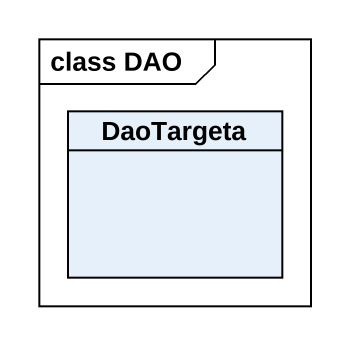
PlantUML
@startuml
mainframe class DAO
hide circle
hide empty members
class DaoTargeta
@enduml
